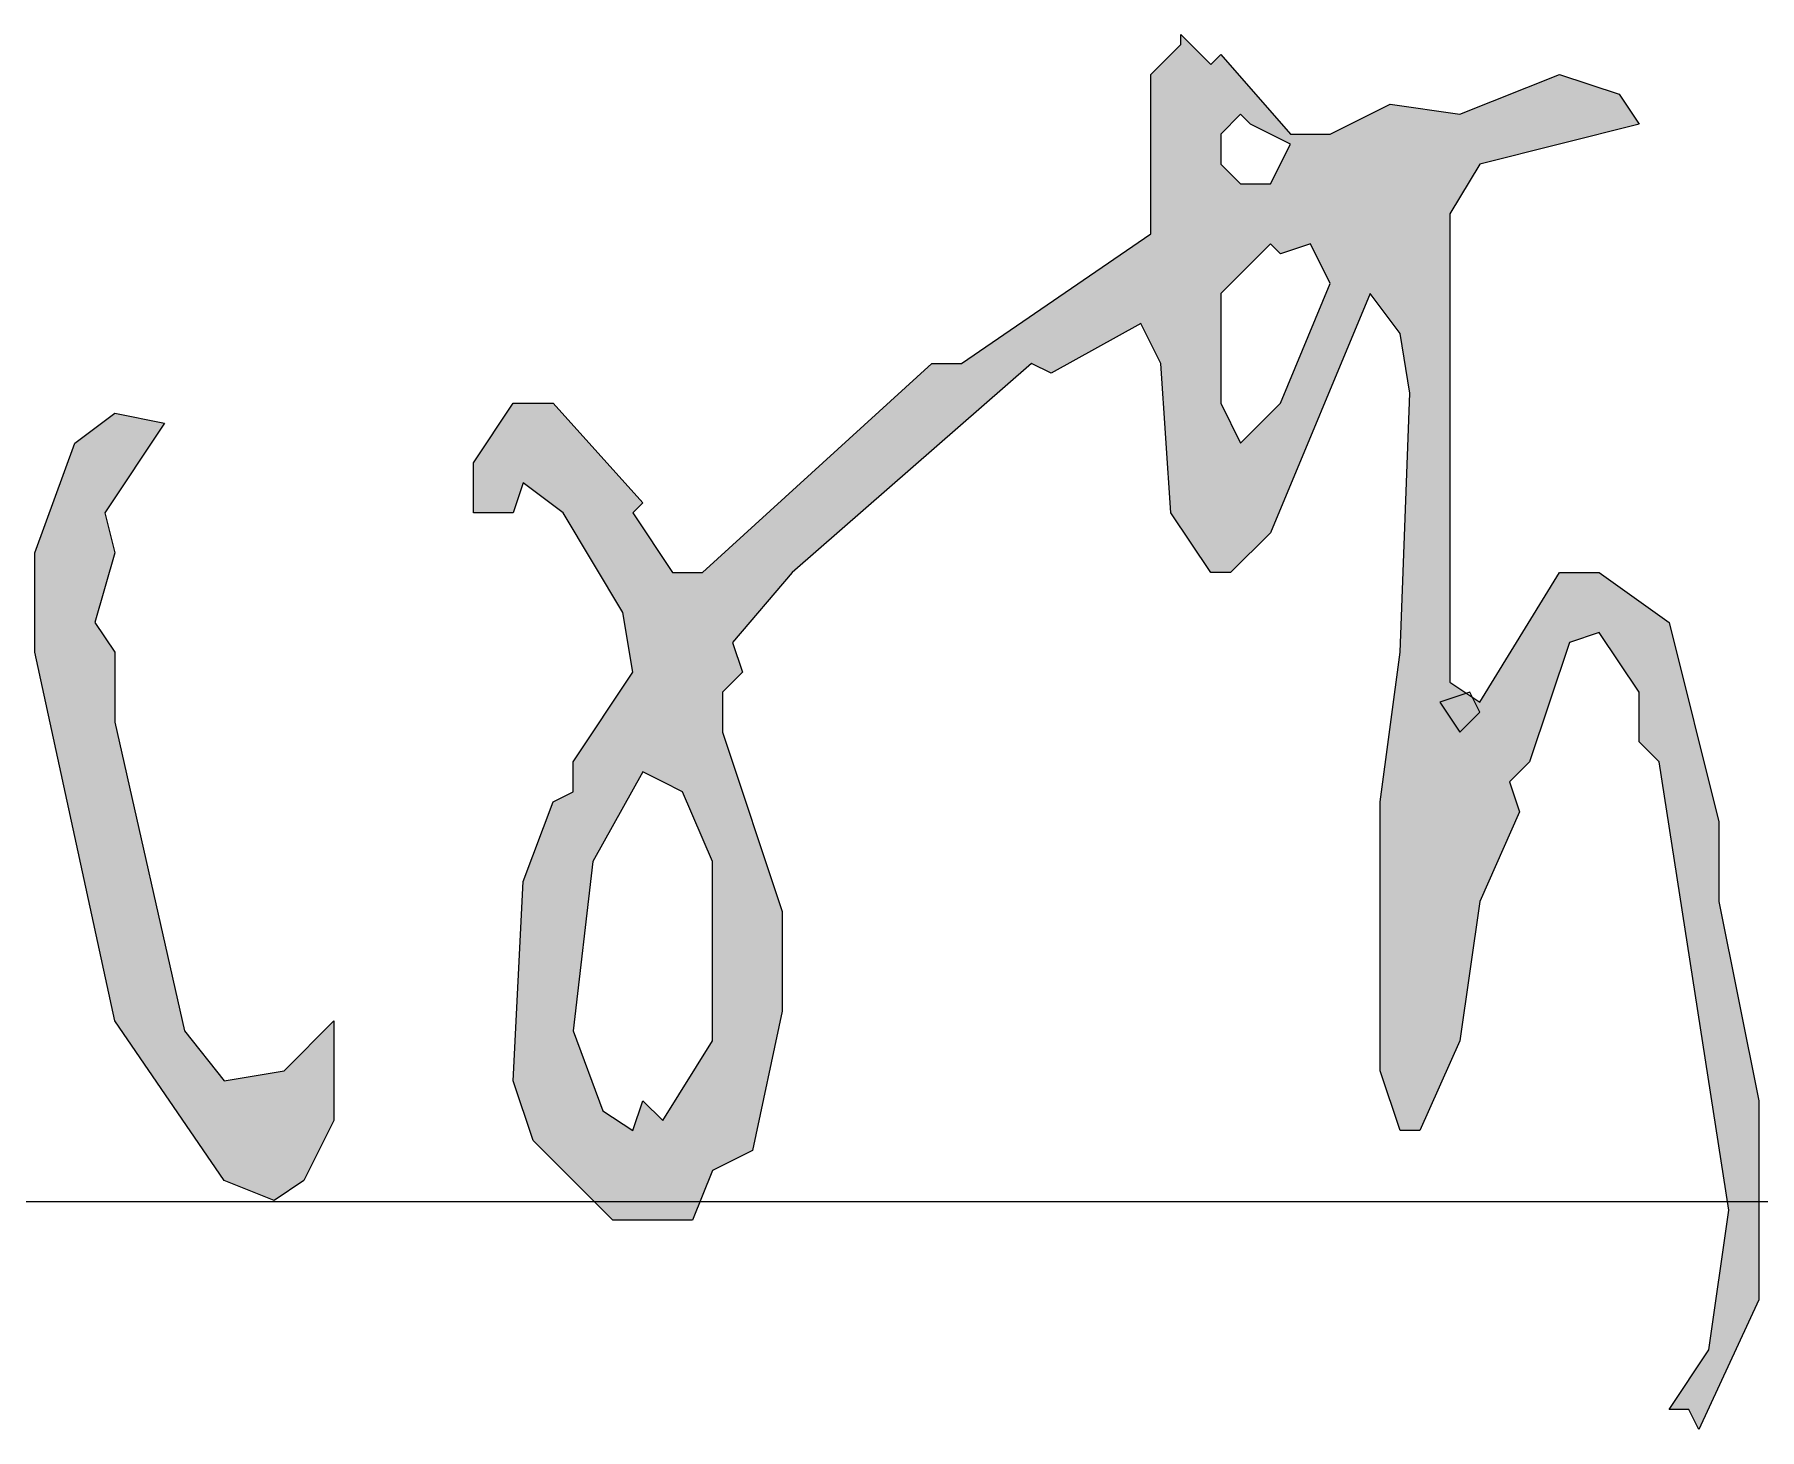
# Model space of a CAD drawing. Extents: x 1738711 to 2346805, y 1189731 to 2516152.
# Drawn here: x 1938625.4 to 1939040.9, y 1368961 to 1369297 of the extents above; entities that cross this region are included whole.
import ezdxf
from ezdxf.enums import TextEntityAlignment as Align

# ---------------------------------------------------------------- set-up
doc = ezdxf.new("R2010")
doc.units = 0
doc.header["$LTSCALE"] = 1000
doc.header["$MEASUREMENT"] = 0
doc.layers.add('TK', color=4, linetype='Continuous')
doc.styles.add('宋体', font='SIMSUN.TTF', dxfattribs={"width": 0.75})

# ---------------------------------------------------------------- blocks, each defined once
blk = doc.blocks.new('hjashrtahreahe')
at = {"layer": 'TK', "color": 7}
blk.add_line((76600, 1600), (83100, 1600), dxfattribs=at)
at = {"layer": 'TK', "style": '宋体', "width": 0.75}
for tag, height, p in [('项目负责人', 350, (6002.88, 57088.65)), ('专业负责人', 350, (6002.88, 56223.66)), ('设计人', 350, (6002.88, 55419.43)), ('版号1', 250, (77303.87, 22193.36)), ('时间1', 250, (82405.29, 22193.36)), ('版号2', 250, (77303.87, 21593.36)), ('时间2', 250, (82405.29, 21593.36)), ('版号3', 250, (77303.87, 20993.36)), ('时间3', 250, (82405.29, 20993.36)), ('建筑会签', 0.0001, (78977.88, 2403.16)), ('电气会签', 0.0001, (82127.88, 2403.16)), ('结构会签', 0.0001, (78977.88, 1803.16)), ('暖通会签', 0.0001, (82127.88, 1803.16)), ('给排水会签', 0.0001, (78977.88, 1249.52)), ('智能化会签', 0.0001, (82127.88, 1249.52))]:
    blk.add_attdef(tag, text='', height=height, dxfattribs=at).set_placement(p, align=Align.CENTER)
for tag, p in [('合作设计单位', (80815.88, 48985.89)), ('版号说明1', (79853.88, 22318.17)), ('版号说明2', (79853.88, 21718.17)), ('版号说明3', (79853.88, 21118.17)), ('浙江绿储科技有限公司', (80545.18, 16035.89)), ('百兆瓦级集中式熔盐储能关键', (80545.18, 14953.21)), ('设备研发及制造基地项目', (80545.18, 14603.3)), ('1#研发楼', (80545.18, 13635.89)), ('图名', (80545.18, 12435.89)), ('工程编号', (78977.88, 11460.89)), ('子项编号', (82127.88, 11460.89)), ('建筑', (78977.88, 10710.89)), ('图号', (82127.88, 10710.89)), ('施工图', (78977.88, 9960.89)), ('2023.03', (82127.88, 9960.89)), ('审定', (79352.88, 8460.89)), ('审核', (79352.88, 7710.89)), ('工程负责', (79352.88, 6960.89)), ('专业负责', (79352.88, 6210.89)), ('设计', (79352.88, 5460.89)), ('制图', (79352.88, 4710.89)), ('校对', (79352.88, 3960.89))]:
    blk.add_attdef(tag, text='', height=250, dxfattribs=at).set_placement(p, align=Align.MIDDLE_CENTER)
blk = doc.blocks.new('xq')
at = {"linetype": 'Continuous'}
h = blk.add_hatch(color=256, dxfattribs=at)
h.paths.add_polyline_path([(-769.79, 1086.26), (-767.79, 1088.26), (-768.79, 1091.26), (-762.79, 1098.26), (-738.79, 1119.26), (-736.79, 1118.26), (-727.79, 1123.26), (-725.79, 1119.26), (-724.79, 1104.26), (-720.79, 1098.26), (-718.79, 1098.26), (-714.79, 1102.26), (-704.79, 1126.26), (-701.79, 1122.26), (-700.79, 1116.26), (-701.79, 1090.26), (-703.79, 1075.26), (-703.79, 1048.26), (-701.79, 1042.26), (-699.79, 1042.26), (-695.79, 1051.26), (-693.79, 1065.26), (-689.79, 1074.26), (-690.79, 1077.26), (-688.79, 1079.26), (-684.79, 1091.26), (-681.79, 1092.26), (-677.79, 1086.26), (-677.79, 1081.26), (-675.79, 1079.26), (-668.79, 1034.26), (-670.79, 1020.26), (-674.79, 1014.26), (-672.79, 1014.26), (-671.79, 1012.26), (-665.79, 1025.26), (-665.79, 1045.26), (-669.79, 1065.26), (-669.79, 1073.26), (-674.79, 1093.26), (-681.79, 1098.26), (-685.79, 1098.26), (-693.79, 1085.26), (-694.54, 1085.76), (-693.79, 1084.26), (-695.79, 1082.26), (-697.79, 1085.26), (-695.13, 1086.15), (-696.79, 1087.26), (-696.79, 1134.26), (-693.79, 1139.26), (-677.79, 1143.26), (-679.79, 1146.26), (-685.79, 1148.26), (-695.79, 1144.26), (-702.79, 1145.26), (-708.79, 1142.26), (-712.79, 1142.26), (-719.79, 1150.26), (-720.79, 1149.26), (-723.79, 1152.26), (-723.79, 1151.26), (-726.79, 1148.26), (-726.79, 1132.26), (-745.79, 1119.26), (-748.79, 1119.26), (-771.79, 1098.26), (-774.79, 1098.26), (-778.79, 1104.26), (-777.79, 1105.26), (-786.79, 1115.26), (-790.79, 1115.26), (-794.79, 1109.26), (-794.79, 1104.26), (-790.79, 1104.26), (-789.79, 1107.26), (-785.79, 1104.26), (-779.79, 1094.26), (-778.79, 1088.26), (-784.79, 1079.26), (-784.79, 1076.26), (-786.79, 1075.26), (-789.79, 1067.26), (-790.79, 1047.26), (-788.79, 1041.26), (-780.79, 1033.26), (-772.79, 1033.26), (-770.79, 1038.26), (-766.79, 1040.26), (-763.79, 1054.26), (-763.79, 1064.26), (-769.79, 1082.26)])
h.paths.add_polyline_path([(-775.79, 1077.26), (-773.79, 1076.26), (-770.79, 1069.26), (-770.79, 1051.26), (-775.79, 1043.26), (-777.79, 1045.26), (-778.79, 1042.26), (-781.79, 1044.26), (-784.79, 1052.26), (-782.79, 1069.26), (-777.79, 1078.26)], flags=16)
h.paths.add_polyline_path([(-719.79, 1115.26), (-719.79, 1126.26), (-714.79, 1131.26), (-713.79, 1130.26), (-710.79, 1131.26), (-708.79, 1127.26), (-713.79, 1115.26), (-717.79, 1111.26)], flags=16)
h.paths.add_polyline_path([(-719.79, 1139.26), (-719.79, 1142.26), (-717.79, 1144.26), (-716.79, 1143.26), (-712.79, 1141.26), (-714.79, 1137.26), (-717.79, 1137.26)], flags=16)
for points in [[(-830.79, 1053.26), (-819.79, 1037.26), (-814.79, 1035.26), (-811.79, 1037.26), (-808.79, 1043.26), (-808.79, 1053.26), (-813.79, 1048.26), (-819.79, 1047.26), (-823.79, 1052.26), (-830.79, 1083.26), (-830.79, 1090.26), (-832.79, 1093.26), (-830.79, 1100.26), (-831.79, 1104.26), (-825.79, 1113.26), (-830.79, 1114.26), (-834.79, 1111.26), (-838.79, 1100.26), (-838.79, 1090.26)], [(-697.79, 1085.26), (-695.79, 1082.26), (-693.79, 1084.26), (-694.54, 1085.76), (-695.13, 1086.15)]]:
    blk.add_hatch(color=256, dxfattribs=at).paths.add_polyline_path(points)
for points in [[(-723.79, 1151.26), (-723.79, 1152.26), (-720.79, 1149.26), (-719.79, 1150.26), (-712.79, 1142.26), (-708.79, 1142.26), (-702.79, 1145.26), (-695.79, 1144.26), (-685.79, 1148.26), (-679.79, 1146.26), (-677.79, 1143.26), (-693.79, 1139.26), (-696.79, 1134.26), (-696.79, 1087.26), (-693.79, 1085.26), (-685.79, 1098.26), (-681.79, 1098.26), (-674.79, 1093.26), (-669.79, 1073.26), (-669.79, 1065.26), (-665.79, 1045.26), (-665.79, 1025.26), (-671.79, 1012.26), (-672.79, 1014.26), (-674.79, 1014.26), (-670.79, 1020.26), (-668.79, 1034.26), (-675.79, 1079.26), (-677.79, 1081.26), (-677.79, 1086.26), (-681.79, 1092.26), (-684.79, 1091.26), (-688.79, 1079.26), (-690.79, 1077.26), (-689.79, 1074.26), (-693.79, 1065.26), (-695.79, 1051.26), (-699.79, 1042.26), (-701.79, 1042.26), (-703.79, 1048.26), (-703.79, 1075.26), (-701.79, 1090.26), (-700.79, 1116.26), (-701.79, 1122.26), (-704.79, 1126.26), (-714.79, 1102.26), (-718.79, 1098.26), (-720.79, 1098.26), (-724.79, 1104.26), (-725.79, 1119.26), (-727.79, 1123.26), (-736.79, 1118.26), (-738.79, 1119.26), (-762.79, 1098.26), (-768.79, 1091.26), (-767.79, 1088.26), (-769.79, 1086.26), (-769.79, 1082.26), (-763.79, 1064.26), (-763.79, 1054.26), (-766.79, 1040.26), (-770.79, 1038.26), (-772.79, 1033.26), (-780.79, 1033.26), (-788.79, 1041.26), (-790.79, 1047.26), (-789.79, 1067.26), (-786.79, 1075.26), (-784.79, 1076.26), (-784.79, 1079.26), (-778.79, 1088.26), (-779.79, 1094.26), (-785.79, 1104.26), (-789.79, 1107.26), (-790.79, 1104.26), (-794.79, 1104.26), (-794.79, 1109.26), (-790.79, 1115.26), (-786.79, 1115.26), (-777.79, 1105.26), (-778.79, 1104.26), (-774.79, 1098.26), (-771.79, 1098.26), (-748.79, 1119.26), (-745.79, 1119.26), (-726.79, 1132.26), (-726.79, 1148.26), (-723.79, 1151.26)], [(-716.79, 1143.26), (-717.79, 1144.26), (-719.79, 1142.26), (-719.79, 1139.26), (-717.79, 1137.26), (-714.79, 1137.26), (-712.79, 1141.26), (-716.79, 1143.26)], [(-713.79, 1130.26), (-714.79, 1131.26), (-719.79, 1126.26), (-719.79, 1115.26), (-717.79, 1111.26), (-713.79, 1115.26), (-708.79, 1127.26), (-710.79, 1131.26), (-713.79, 1130.26)], [(-830.79, 1114.26), (-825.79, 1113.26), (-831.79, 1104.26), (-830.79, 1100.26), (-832.79, 1093.26), (-830.79, 1090.26), (-830.79, 1083.26), (-823.79, 1052.26), (-819.79, 1047.26), (-813.79, 1048.26), (-808.79, 1053.26), (-808.79, 1043.26), (-811.79, 1037.26), (-814.79, 1035.26), (-819.79, 1037.26), (-830.79, 1053.26), (-838.79, 1090.26), (-838.79, 1100.26), (-834.79, 1111.26), (-830.79, 1114.26)], [(-693.79, 1084.26), (-694.79, 1086.26), (-697.79, 1085.26), (-695.79, 1082.26), (-693.79, 1084.26)], [(-775.79, 1077.26), (-777.79, 1078.26), (-782.79, 1069.26), (-784.79, 1052.26), (-781.79, 1044.26), (-778.79, 1042.26), (-777.79, 1045.26), (-775.79, 1043.26), (-770.79, 1051.26), (-770.79, 1069.26), (-773.79, 1076.26), (-775.79, 1077.26)]]:
    blk.add_lwpolyline(points, dxfattribs=at)
blk = doc.blocks.new('harehraehr')
at = {"linetype": 'Continuous', "xscale": 7.2, "yscale": 7.2, "zscale": 7.2}
blk.add_blockref('xq', (2026333.8, 1944056), dxfattribs=at)

msp = doc.modelspace()

# ---------------------------------------------------------------- block references
for name, p, xscale, yscale, zscale in [('hjashrtahreahe', (1897833.1, 1368215.97), 0.5, 0.5, 0.5), ('harehraehr', (1265200.78, 718519.45), 0.33333, 0.33333, 0.33333)]:
    msp.add_blockref(name, p, dxfattribs=dict(xscale=xscale, yscale=yscale, zscale=zscale))

doc.saveas('drawing.dxf')
